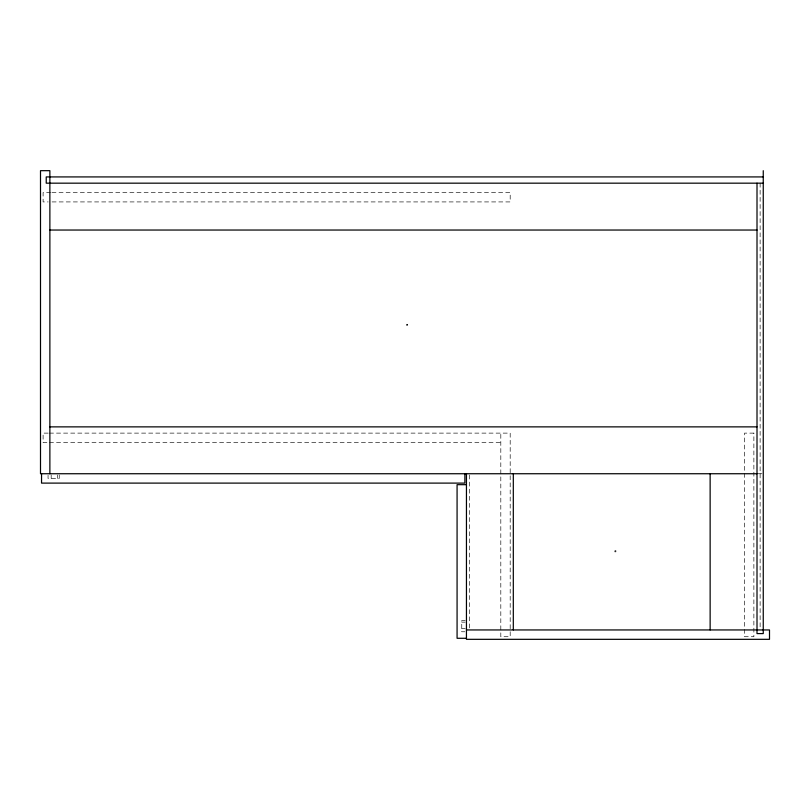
<?xml version="1.0" encoding="UTF-8"?>
<svg xmlns="http://www.w3.org/2000/svg" width="810" height="810" viewBox="0 0 810 810"><rect width="100%" height="100%" fill="white"/><g stroke="black" fill="none" stroke-linecap="round" stroke-linejoin="round"><path stroke-width="0.61" stroke-dasharray="4.05 3.04" d="M50.676 192.547L43.102 192.547L43.102 201.923L48.154 201.923M51.941 192.547L510.189 192.547L510.189 201.923L49.42 201.923M48.165 433.117L43.102 433.117L43.102 442.493L48.165 442.493M49.43 433.117L510.189 433.117L510.189 636.721L500.813 636.721L500.813 433.117M49.43 442.493L500.813 442.493M758.19 473.739L761.987 473.739M465.193 620.571L461.761 620.571L461.761 631.77L464.879 631.77M461.761 622.141L465.193 622.141M461.761 628.651L465.274 628.651M760.124 183.171L760.124 628.681M469.567 474.994L469.567 628.692M59.241 474.984L59.241 478.416L48.053 478.416L48.053 475.298M57.682 474.984L57.682 478.416M51.172 474.903L51.172 478.416M407.602 324.294L406.559 324.294L406.559 325.326L407.602 325.326L407.602 324.294M753.877 433.117L744.501 433.117L744.501 636.721L753.877 636.721L753.877 433.117M615.894 550.8L614.851 550.8L614.851 551.843L615.894 551.843L615.894 550.8"/><path stroke-width="1.21" d="M763.253 176.924L46.231 176.924L46.231 183.171L763.253 183.171M49.876 230.04L757.006 230.04M49.876 426.87L757.006 426.87M757.006 473.739L40.5 473.739L40.5 170.677L49.876 170.677L49.876 473.739M466.449 484.674L457.073 484.674L457.073 638.28L466.449 638.28M466.449 629.947L769.5 629.947L769.5 639.323L466.449 639.323L466.449 473.739M763.253 170.677L763.253 633.592L757.006 633.592L757.006 183.171M710.137 473.739L710.137 629.947M513.307 473.739L513.307 629.947M464.879 473.739L464.879 483.104L41.543 483.104L41.543 473.739"/></g></svg>
